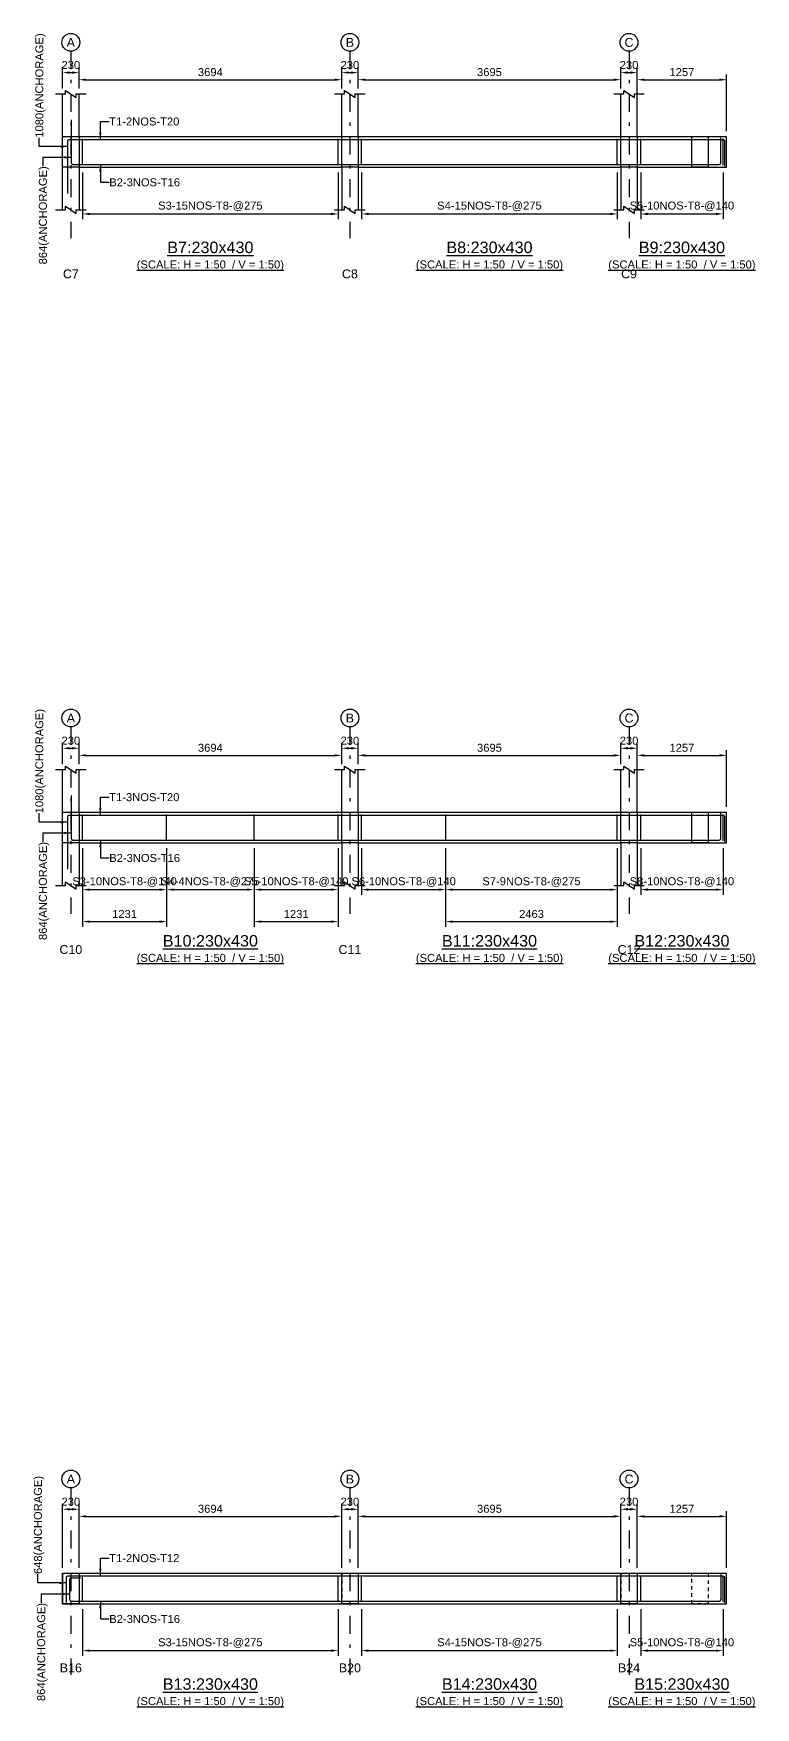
# Model space of a CAD drawing. Header units: inches. Extents: x -820 to 83376, y -186800 to 1700.
# Drawn here: x -820 to 19485, y -89775 to -42700 of the extents above; entities that cross this region are included whole.
import ezdxf
from ezdxf.enums import TextEntityAlignment as Align

# ---------------------------------------------------------------- set-up
doc = ezdxf.new("R2010")
doc.units = ezdxf.units.IN
doc.header["$LTSCALE"] = 1000
doc.header["$MEASUREMENT"] = 0
doc.linetypes.add('SCCenter', pattern=[1.2, 0.5, -0.3, 0.1, -0.3])
doc.linetypes.add('SCHidden', pattern=[0.2, 0.1, -0.1])
for name, color, linetype in [('Concrete Line', 2, 'Continuous'), ('Cut Line', 31, 'Continuous'), ('Dimension', 31, 'Continuous'), ('Grid', 8, 'Continuous'), ('Labels', 4, 'Continuous'), ('Labels_Support', 4, 'Continuous'), ('Link', 225, 'Continuous'), ('Reinforcement', 4, 'Continuous'), ('Text', 31, 'Continuous')]:
    doc.layers.add(name, color=color, linetype=linetype)
doc.styles.add('SC-SansSerif', font='SansSerif')
doc.styles.get("Standard").update_dxf_attribs({"font": 'txt.shx'})
doc.dimstyles.new('SCBBSDimStyl', dxfattribs={"dimtxt": 225, "dimasz": 200, "dimexe": 150, "dimexo": 150, "dimgap": 100, "dimtad": 1, "dimtoh": 1, "dimdec": 0, "dimzin": 0, "dimdsep": 46, "dimtxsty": 'SC-SansSerif', "dimcen": 0.09, "dimclrd": 8, "dimclre": 8, "dimclrt": 31, "dimadec": 0, "dimazin": 0, "dimtfac": 1, "dimtdec": 0, "dimtix": 1, "dimtofl": 0, "dimtmove": 0, "dimatfit": 3, "dimfxl": 1, "dimtolj": 1, "dimtzin": 0, "dimarcsym": 0})
doc.dimstyles.get("Standard").update_dxf_attribs({"dimtxt": 0.18, "dimasz": 200, "dimexe": 0.18, "dimexo": 0.0625, "dimgap": 0.09, "dimtad": 0, "dimtih": 1, "dimtoh": 1, "dimdec": 4, "dimzin": 0, "dimdsep": 46, "dimtxsty": 'Standard', "dimcen": 0.09, "dimadec": 0, "dimazin": 0, "dimtfac": 1, "dimtdec": 4, "dimtofl": 0, "dimtmove": 0, "dimatfit": 3, "dimfxl": 1, "dimtolj": 1, "dimtzin": 0, "dimarcsym": 0})

# ---------------------------------------------------------------- blocks, each defined once
blk = doc.blocks.new('*D30')
at = {"color": 8, "linetype": 'ByBlock', "lineweight": -2}
for p, q in [((560, -46610), (560, -47925)), ((7748, -46610), (7748, -47925)), ((760, -47775), (7548, -47775))]:
    blk.add_line(p, q, dxfattribs=at)
at = {"color": 8}
for points in [[(560, -47775), (760, -47742), (760, -47808)], [(7748, -47775), (7548, -47808), (7548, -47742)]]:
    blk.add_solid(points, dxfattribs=at)
at = {"layer": 'DEFPOINTS', "color": 31}
for p in [(560, -46460), (7748, -46460), (560, -47775)]:
    blk.add_point(p, dxfattribs=at)
at = {"color": 31, "insert": (4154, -47562), "char_height": 225, "attachment_point": 5, "style": 'SC-SansSerif'}
blk.add_mtext('\\A1;S3-15NOS-T8-@275', dxfattribs=at)
blk = doc.blocks.new('*D31')
at = {"color": 8, "linetype": 'ByBlock', "lineweight": -2}
for p, q in [((8408, -46610), (8408, -47925)), ((15598, -46610), (15598, -47925)), ((8608, -47775), (15398, -47775))]:
    blk.add_line(p, q, dxfattribs=at)
at = {"color": 8}
for points in [[(8408, -47775), (8608, -47742), (8608, -47808)], [(15598, -47775), (15398, -47808), (15398, -47742)]]:
    blk.add_solid(points, dxfattribs=at)
at = {"layer": 'DEFPOINTS', "color": 31}
for p in [(8408, -46460), (15598, -46460), (8408, -47775)]:
    blk.add_point(p, dxfattribs=at)
at = {"color": 31, "insert": (12003, -47562), "char_height": 225, "attachment_point": 5, "style": 'SC-SansSerif'}
blk.add_mtext('\\A1;S4-15NOS-T8-@275', dxfattribs=at)
blk = doc.blocks.new('*D32')
at = {"color": 8, "linetype": 'ByBlock', "lineweight": -2}
for p, q in [((16258, -46610), (16258, -47925)), ((18572, -46610), (18572, -47925)), ((16458, -47775), (18372, -47775))]:
    blk.add_line(p, q, dxfattribs=at)
at = {"color": 8}
for points in [[(16258, -47775), (16458, -47742), (16458, -47808)], [(18572, -47775), (18372, -47808), (18372, -47742)]]:
    blk.add_solid(points, dxfattribs=at)
at = {"layer": 'DEFPOINTS', "color": 31}
for p in [(16258, -46460), (18572, -46460), (16258, -47775)]:
    blk.add_point(p, dxfattribs=at)
at = {"color": 31, "insert": (17415, -47562), "char_height": 225, "attachment_point": 5, "style": 'SC-SansSerif'}
blk.add_mtext('\\A1;S5-10NOS-T8-@140', dxfattribs=at)
blk = doc.blocks.new('*D33')
at = {"color": 8, "linetype": 'ByBlock', "lineweight": -2}
for p, q in [((460, -44250), (460, -43850)), ((660, -44000), (7648, -44000)), ((7848, -44250), (7848, -43850))]:
    blk.add_line(p, q, dxfattribs=at)
at = {"color": 8}
for points in [[(460, -44000), (660, -43967), (660, -44033)], [(7848, -44000), (7648, -44033), (7648, -43967)]]:
    blk.add_solid(points, dxfattribs=at)
at = {"layer": 'DEFPOINTS', "color": 31}
for p in [(460, -44000), (460, -44400), (7848, -44400)]:
    blk.add_point(p, dxfattribs=at)
at = {"color": 31, "insert": (4154, -43788), "char_height": 225, "attachment_point": 5, "style": 'SC-SansSerif'}
blk.add_mtext('\\A1;3694', dxfattribs=at)
blk = doc.blocks.new('*D34')
at = {"color": 8, "linetype": 'ByBlock', "lineweight": -2}
for p, q in [((8308, -44250), (8308, -43850)), ((8508, -44000), (15498, -44000)), ((15698, -44250), (15698, -43850))]:
    blk.add_line(p, q, dxfattribs=at)
at = {"color": 8}
for points in [[(8308, -44000), (8508, -43967), (8508, -44033)], [(15698, -44000), (15498, -44033), (15498, -43967)]]:
    blk.add_solid(points, dxfattribs=at)
at = {"layer": 'DEFPOINTS', "color": 31}
for p in [(8308, -44000), (8308, -44400), (15698, -44400)]:
    blk.add_point(p, dxfattribs=at)
at = {"color": 31, "insert": (12003, -43788), "char_height": 225, "attachment_point": 5, "style": 'SC-SansSerif'}
blk.add_mtext('\\A1;3695', dxfattribs=at)
blk = doc.blocks.new('*D35')
at = {"color": 8, "linetype": 'ByBlock', "lineweight": -2}
for p, q in [((16158, -44250), (16158, -43850)), ((16358, -44000), (18472, -44000)), ((18672, -45450), (18672, -43850))]:
    blk.add_line(p, q, dxfattribs=at)
at = {"color": 8}
for points in [[(16158, -44000), (16358, -43967), (16358, -44033)], [(18672, -44000), (18472, -44033), (18472, -43967)]]:
    blk.add_solid(points, dxfattribs=at)
at = {"layer": 'DEFPOINTS', "color": 31}
for p in [(16158, -44000), (16158, -44400), (18672, -45600)]:
    blk.add_point(p, dxfattribs=at)
at = {"color": 31, "insert": (17415, -43788), "char_height": 225, "attachment_point": 5, "style": 'SC-SansSerif'}
blk.add_mtext('\\A1;1257', dxfattribs=at)
blk = doc.blocks.new('*D36')
at = {"color": 8, "linetype": 'ByBlock', "lineweight": -2}
for p, q in [((0, -44250), (0, -43650)), ((460, -44250), (460, -43650)), ((200, -43800), (260, -43800))]:
    blk.add_line(p, q, dxfattribs=at)
at = {"color": 8}
for points in [[(0, -43800), (200, -43767), (200, -43833)], [(460, -43800), (260, -43833), (260, -43767)]]:
    blk.add_solid(points, dxfattribs=at)
at = {"layer": 'DEFPOINTS', "color": 31}
for p in [(0, -43800), (0, -44400), (460, -44400)]:
    blk.add_point(p, dxfattribs=at)
at = {"color": 31, "insert": (230, -43588), "char_height": 225, "attachment_point": 5, "style": 'SC-SansSerif'}
blk.add_mtext('\\A1;230', dxfattribs=at)
blk = doc.blocks.new('*D37')
at = {"color": 8, "linetype": 'ByBlock', "lineweight": -2}
for p, q in [((7848, -44250), (7848, -43650)), ((8308, -44250), (8308, -43650)), ((8048, -43800), (8108, -43800))]:
    blk.add_line(p, q, dxfattribs=at)
at = {"color": 8}
for points in [[(7848, -43800), (8048, -43767), (8048, -43833)], [(8308, -43800), (8108, -43833), (8108, -43767)]]:
    blk.add_solid(points, dxfattribs=at)
at = {"layer": 'DEFPOINTS', "color": 31}
for p in [(7848, -43800), (7848, -44400), (8308, -44400)]:
    blk.add_point(p, dxfattribs=at)
at = {"color": 31, "insert": (8078, -43588), "char_height": 225, "attachment_point": 5, "style": 'SC-SansSerif'}
blk.add_mtext('\\A1;230', dxfattribs=at)
blk = doc.blocks.new('*D38')
at = {"color": 8, "linetype": 'ByBlock', "lineweight": -2}
for p, q in [((15698, -44250), (15698, -43650)), ((16158, -45450), (16158, -43650)), ((15898, -43800), (15958, -43800))]:
    blk.add_line(p, q, dxfattribs=at)
at = {"color": 8}
for points in [[(15698, -43800), (15898, -43767), (15898, -43833)], [(16158, -43800), (15958, -43833), (15958, -43767)]]:
    blk.add_solid(points, dxfattribs=at)
at = {"layer": 'DEFPOINTS', "color": 31}
for p in [(15698, -43800), (15698, -44400), (16158, -45600)]:
    blk.add_point(p, dxfattribs=at)
at = {"color": 31, "insert": (15928, -43588), "char_height": 225, "attachment_point": 5, "style": 'SC-SansSerif'}
blk.add_mtext('\\A1;230', dxfattribs=at)
blk = doc.blocks.new('*D39')
at = {"color": 8, "linetype": 'ByBlock', "lineweight": -2}
for p, q in [((560, -65610), (560, -66925)), ((2923, -65610), (2923, -66925)), ((760, -66775), (2723, -66775))]:
    blk.add_line(p, q, dxfattribs=at)
at = {"color": 8}
for points in [[(560, -66775), (760, -66742), (760, -66808)], [(2923, -66775), (2723, -66808), (2723, -66742)]]:
    blk.add_solid(points, dxfattribs=at)
at = {"layer": 'DEFPOINTS', "color": 31}
for p in [(560, -65460), (2923, -65460), (560, -66775)]:
    blk.add_point(p, dxfattribs=at)
at = {"color": 31, "insert": (1741, -66562), "char_height": 225, "attachment_point": 5, "style": 'SC-SansSerif'}
blk.add_mtext('\\A1;S3-10NOS-T8-@140', dxfattribs=at)
blk = doc.blocks.new('*D40')
at = {"color": 8, "linetype": 'ByBlock', "lineweight": -2}
for p, q in [((560, -65610), (560, -67825)), ((2923, -65610), (2923, -67825)), ((760, -67675), (2723, -67675))]:
    blk.add_line(p, q, dxfattribs=at)
at = {"color": 8}
for points in [[(560, -67675), (760, -67642), (760, -67708)], [(2923, -67675), (2723, -67708), (2723, -67642)]]:
    blk.add_solid(points, dxfattribs=at)
at = {"layer": 'DEFPOINTS', "color": 31}
for p in [(560, -65460), (2923, -65460), (560, -67675)]:
    blk.add_point(p, dxfattribs=at)
at = {"color": 31, "insert": (1741, -67462), "char_height": 225, "attachment_point": 5, "style": 'SC-SansSerif'}
blk.add_mtext('\\A1;1231', dxfattribs=at)
blk = doc.blocks.new('*D41')
at = {"color": 8, "linetype": 'ByBlock', "lineweight": -2}
for p, q in [((2923, -65610), (2923, -66925)), ((5385, -65610), (5385, -66925)), ((3123, -66775), (5185, -66775))]:
    blk.add_line(p, q, dxfattribs=at)
at = {"color": 8}
for points in [[(2923, -66775), (3123, -66742), (3123, -66808)], [(5385, -66775), (5185, -66808), (5185, -66742)]]:
    blk.add_solid(points, dxfattribs=at)
at = {"layer": 'DEFPOINTS', "color": 31}
for p in [(2923, -65460), (5385, -65460), (2923, -66775)]:
    blk.add_point(p, dxfattribs=at)
at = {"color": 31, "insert": (4154, -66562), "char_height": 225, "attachment_point": 5, "style": 'SC-SansSerif'}
blk.add_mtext('\\A1;S4-4NOS-T8-@275', dxfattribs=at)
blk = doc.blocks.new('*D42')
at = {"color": 8, "linetype": 'ByBlock', "lineweight": -2}
for p, q in [((5385, -65610), (5385, -66925)), ((7748, -65610), (7748, -66925)), ((5585, -66775), (7548, -66775))]:
    blk.add_line(p, q, dxfattribs=at)
at = {"color": 8}
for points in [[(5385, -66775), (5585, -66742), (5585, -66808)], [(7748, -66775), (7548, -66808), (7548, -66742)]]:
    blk.add_solid(points, dxfattribs=at)
at = {"layer": 'DEFPOINTS', "color": 31}
for p in [(5385, -65460), (7748, -65460), (5385, -66775)]:
    blk.add_point(p, dxfattribs=at)
at = {"color": 31, "insert": (6567, -66562), "char_height": 225, "attachment_point": 5, "style": 'SC-SansSerif'}
blk.add_mtext('\\A1;S5-10NOS-T8-@140', dxfattribs=at)
blk = doc.blocks.new('*D43')
at = {"color": 8, "linetype": 'ByBlock', "lineweight": -2}
for p, q in [((5385, -65610), (5385, -67825)), ((7748, -65610), (7748, -67825)), ((5585, -67675), (7548, -67675))]:
    blk.add_line(p, q, dxfattribs=at)
at = {"color": 8}
for points in [[(5385, -67675), (5585, -67642), (5585, -67708)], [(7748, -67675), (7548, -67708), (7548, -67642)]]:
    blk.add_solid(points, dxfattribs=at)
at = {"layer": 'DEFPOINTS', "color": 31}
for p in [(5385, -65460), (7748, -65460), (5385, -67675)]:
    blk.add_point(p, dxfattribs=at)
at = {"color": 31, "insert": (6567, -67462), "char_height": 225, "attachment_point": 5, "style": 'SC-SansSerif'}
blk.add_mtext('\\A1;1231', dxfattribs=at)
blk = doc.blocks.new('*D44')
at = {"color": 8, "linetype": 'ByBlock', "lineweight": -2}
for p, q in [((8408, -65610), (8408, -66925)), ((10771, -65610), (10771, -66925)), ((8608, -66775), (10571, -66775))]:
    blk.add_line(p, q, dxfattribs=at)
at = {"color": 8}
for points in [[(8408, -66775), (8608, -66742), (8608, -66808)], [(10771, -66775), (10571, -66808), (10571, -66742)]]:
    blk.add_solid(points, dxfattribs=at)
at = {"layer": 'DEFPOINTS', "color": 31}
for p in [(8408, -65460), (10771, -65460), (8408, -66775)]:
    blk.add_point(p, dxfattribs=at)
at = {"color": 31, "insert": (9590, -66562), "char_height": 225, "attachment_point": 5, "style": 'SC-SansSerif'}
blk.add_mtext('\\A1;S6-10NOS-T8-@140', dxfattribs=at)
blk = doc.blocks.new('*D45')
at = {"color": 8, "linetype": 'ByBlock', "lineweight": -2}
for p, q in [((10771, -65610), (10771, -66925)), ((15598, -65610), (15598, -66925)), ((10971, -66775), (15398, -66775))]:
    blk.add_line(p, q, dxfattribs=at)
at = {"color": 8}
for points in [[(10771, -66775), (10971, -66742), (10971, -66808)], [(15598, -66775), (15398, -66808), (15398, -66742)]]:
    blk.add_solid(points, dxfattribs=at)
at = {"layer": 'DEFPOINTS', "color": 31}
for p in [(10771, -65460), (15598, -65460), (10771, -66775)]:
    blk.add_point(p, dxfattribs=at)
at = {"color": 31, "insert": (13185, -66562), "char_height": 225, "attachment_point": 5, "style": 'SC-SansSerif'}
blk.add_mtext('\\A1;S7-9NOS-T8-@275', dxfattribs=at)
blk = doc.blocks.new('*D46')
at = {"color": 8, "linetype": 'ByBlock', "lineweight": -2}
for p, q in [((10771, -65610), (10771, -67825)), ((15598, -65610), (15598, -67825)), ((10971, -67675), (15398, -67675))]:
    blk.add_line(p, q, dxfattribs=at)
at = {"color": 8}
for points in [[(10771, -67675), (10971, -67642), (10971, -67708)], [(15598, -67675), (15398, -67708), (15398, -67642)]]:
    blk.add_solid(points, dxfattribs=at)
at = {"layer": 'DEFPOINTS', "color": 31}
for p in [(10771, -65460), (15598, -65460), (10771, -67675)]:
    blk.add_point(p, dxfattribs=at)
at = {"color": 31, "insert": (13185, -67462), "char_height": 225, "attachment_point": 5, "style": 'SC-SansSerif'}
blk.add_mtext('\\A1;2463', dxfattribs=at)
blk = doc.blocks.new('*D47')
at = {"color": 8, "linetype": 'ByBlock', "lineweight": -2}
for p, q in [((16258, -65610), (16258, -66925)), ((18572, -65610), (18572, -66925)), ((16458, -66775), (18372, -66775))]:
    blk.add_line(p, q, dxfattribs=at)
at = {"color": 8}
for points in [[(16258, -66775), (16458, -66742), (16458, -66808)], [(18572, -66775), (18372, -66808), (18372, -66742)]]:
    blk.add_solid(points, dxfattribs=at)
at = {"layer": 'DEFPOINTS', "color": 31}
for p in [(16258, -65460), (18572, -65460), (16258, -66775)]:
    blk.add_point(p, dxfattribs=at)
at = {"color": 31, "insert": (17415, -66562), "char_height": 225, "attachment_point": 5, "style": 'SC-SansSerif'}
blk.add_mtext('\\A1;S8-10NOS-T8-@140', dxfattribs=at)
blk = doc.blocks.new('*D48')
at = {"color": 8, "linetype": 'ByBlock', "lineweight": -2}
for p, q in [((460, -63250), (460, -62850)), ((660, -63000), (7648, -63000)), ((7848, -63250), (7848, -62850))]:
    blk.add_line(p, q, dxfattribs=at)
at = {"color": 8}
for points in [[(460, -63000), (660, -62967), (660, -63033)], [(7848, -63000), (7648, -63033), (7648, -62967)]]:
    blk.add_solid(points, dxfattribs=at)
at = {"layer": 'DEFPOINTS', "color": 31}
for p in [(460, -63000), (460, -63400), (7848, -63400)]:
    blk.add_point(p, dxfattribs=at)
at = {"color": 31, "insert": (4154, -62788), "char_height": 225, "attachment_point": 5, "style": 'SC-SansSerif'}
blk.add_mtext('\\A1;3694', dxfattribs=at)
blk = doc.blocks.new('*D49')
at = {"color": 8, "linetype": 'ByBlock', "lineweight": -2}
for p, q in [((8308, -63250), (8308, -62850)), ((8508, -63000), (15498, -63000)), ((15698, -63250), (15698, -62850))]:
    blk.add_line(p, q, dxfattribs=at)
at = {"color": 8}
for points in [[(8308, -63000), (8508, -62967), (8508, -63033)], [(15698, -63000), (15498, -63033), (15498, -62967)]]:
    blk.add_solid(points, dxfattribs=at)
at = {"layer": 'DEFPOINTS', "color": 31}
for p in [(8308, -63000), (8308, -63400), (15698, -63400)]:
    blk.add_point(p, dxfattribs=at)
at = {"color": 31, "insert": (12003, -62788), "char_height": 225, "attachment_point": 5, "style": 'SC-SansSerif'}
blk.add_mtext('\\A1;3695', dxfattribs=at)
blk = doc.blocks.new('*D50')
at = {"color": 8, "linetype": 'ByBlock', "lineweight": -2}
for p, q in [((16158, -63250), (16158, -62850)), ((16358, -63000), (18472, -63000)), ((18672, -64450), (18672, -62850))]:
    blk.add_line(p, q, dxfattribs=at)
at = {"color": 8}
for points in [[(16158, -63000), (16358, -62967), (16358, -63033)], [(18672, -63000), (18472, -63033), (18472, -62967)]]:
    blk.add_solid(points, dxfattribs=at)
at = {"layer": 'DEFPOINTS', "color": 31}
for p in [(16158, -63000), (16158, -63400), (18672, -64600)]:
    blk.add_point(p, dxfattribs=at)
at = {"color": 31, "insert": (17415, -62788), "char_height": 225, "attachment_point": 5, "style": 'SC-SansSerif'}
blk.add_mtext('\\A1;1257', dxfattribs=at)
blk = doc.blocks.new('*D51')
at = {"color": 8, "linetype": 'ByBlock', "lineweight": -2}
for p, q in [((0, -63250), (0, -62650)), ((200, -62800), (260, -62800)), ((460, -63250), (460, -62650))]:
    blk.add_line(p, q, dxfattribs=at)
at = {"color": 8}
for points in [[(0, -62800), (200, -62767), (200, -62833)], [(460, -62800), (260, -62833), (260, -62767)]]:
    blk.add_solid(points, dxfattribs=at)
at = {"layer": 'DEFPOINTS', "color": 31}
for p in [(0, -62800), (0, -63400), (460, -63400)]:
    blk.add_point(p, dxfattribs=at)
at = {"color": 31, "insert": (230, -62588), "char_height": 225, "attachment_point": 5, "style": 'SC-SansSerif'}
blk.add_mtext('\\A1;230', dxfattribs=at)
blk = doc.blocks.new('*D52')
at = {"color": 8, "linetype": 'ByBlock', "lineweight": -2}
for p, q in [((7848, -63250), (7848, -62650)), ((8048, -62800), (8108, -62800)), ((8308, -63250), (8308, -62650))]:
    blk.add_line(p, q, dxfattribs=at)
at = {"color": 8}
for points in [[(7848, -62800), (8048, -62767), (8048, -62833)], [(8308, -62800), (8108, -62833), (8108, -62767)]]:
    blk.add_solid(points, dxfattribs=at)
at = {"layer": 'DEFPOINTS', "color": 31}
for p in [(7848, -62800), (7848, -63400), (8308, -63400)]:
    blk.add_point(p, dxfattribs=at)
at = {"color": 31, "insert": (8078, -62588), "char_height": 225, "attachment_point": 5, "style": 'SC-SansSerif'}
blk.add_mtext('\\A1;230', dxfattribs=at)
blk = doc.blocks.new('*D53')
at = {"color": 8, "linetype": 'ByBlock', "lineweight": -2}
for p, q in [((15698, -63250), (15698, -62650)), ((15898, -62800), (15958, -62800)), ((16158, -64450), (16158, -62650))]:
    blk.add_line(p, q, dxfattribs=at)
at = {"color": 8}
for points in [[(15698, -62800), (15898, -62767), (15898, -62833)], [(16158, -62800), (15958, -62833), (15958, -62767)]]:
    blk.add_solid(points, dxfattribs=at)
at = {"layer": 'DEFPOINTS', "color": 31}
for p in [(15698, -62800), (15698, -63400), (16158, -64600)]:
    blk.add_point(p, dxfattribs=at)
at = {"color": 31, "insert": (15928, -62588), "char_height": 225, "attachment_point": 5, "style": 'SC-SansSerif'}
blk.add_mtext('\\A1;230', dxfattribs=at)
blk = doc.blocks.new('*D54')
at = {"color": 8, "linetype": 'ByBlock', "lineweight": -2}
for p, q in [((560, -87010), (560, -88325)), ((7748, -87010), (7748, -88325)), ((760, -88175), (7548, -88175))]:
    blk.add_line(p, q, dxfattribs=at)
at = {"color": 8}
for points in [[(560, -88175), (760, -88142), (760, -88208)], [(7748, -88175), (7548, -88208), (7548, -88142)]]:
    blk.add_solid(points, dxfattribs=at)
at = {"layer": 'DEFPOINTS', "color": 31}
for p in [(560, -86860), (7748, -86860), (560, -88175)]:
    blk.add_point(p, dxfattribs=at)
at = {"color": 31, "insert": (4154, -87962), "char_height": 225, "attachment_point": 5, "style": 'SC-SansSerif'}
blk.add_mtext('\\A1;S3-15NOS-T8-@275', dxfattribs=at)
blk = doc.blocks.new('*D55')
at = {"color": 8, "linetype": 'ByBlock', "lineweight": -2}
for p, q in [((8408, -87010), (8408, -88325)), ((15598, -87010), (15598, -88325)), ((8608, -88175), (15398, -88175))]:
    blk.add_line(p, q, dxfattribs=at)
at = {"color": 8}
for points in [[(8408, -88175), (8608, -88142), (8608, -88208)], [(15598, -88175), (15398, -88208), (15398, -88142)]]:
    blk.add_solid(points, dxfattribs=at)
at = {"layer": 'DEFPOINTS', "color": 31}
for p in [(8408, -86860), (15598, -86860), (8408, -88175)]:
    blk.add_point(p, dxfattribs=at)
at = {"color": 31, "insert": (12003, -87962), "char_height": 225, "attachment_point": 5, "style": 'SC-SansSerif'}
blk.add_mtext('\\A1;S4-15NOS-T8-@275', dxfattribs=at)
blk = doc.blocks.new('*D56')
at = {"color": 8, "linetype": 'ByBlock', "lineweight": -2}
for p, q in [((16258, -87010), (16258, -88325)), ((18572, -87010), (18572, -88325)), ((16458, -88175), (18372, -88175))]:
    blk.add_line(p, q, dxfattribs=at)
at = {"color": 8}
for points in [[(16258, -88175), (16458, -88142), (16458, -88208)], [(18572, -88175), (18372, -88208), (18372, -88142)]]:
    blk.add_solid(points, dxfattribs=at)
at = {"layer": 'DEFPOINTS', "color": 31}
for p in [(16258, -86860), (18572, -86860), (16258, -88175)]:
    blk.add_point(p, dxfattribs=at)
at = {"color": 31, "insert": (17415, -87962), "char_height": 225, "attachment_point": 5, "style": 'SC-SansSerif'}
blk.add_mtext('\\A1;S5-10NOS-T8-@140', dxfattribs=at)
blk = doc.blocks.new('*D57')
at = {"color": 8, "linetype": 'ByBlock', "lineweight": -2}
for p, q in [((460, -85850), (460, -84250)), ((7848, -85850), (7848, -84250)), ((660, -84400), (7648, -84400))]:
    blk.add_line(p, q, dxfattribs=at)
at = {"color": 8}
for points in [[(460, -84400), (660, -84367), (660, -84433)], [(7848, -84400), (7648, -84433), (7648, -84367)]]:
    blk.add_solid(points, dxfattribs=at)
at = {"layer": 'DEFPOINTS', "color": 31}
for p in [(460, -84400), (460, -86000), (7848, -86000)]:
    blk.add_point(p, dxfattribs=at)
at = {"color": 31, "insert": (4154, -84188), "char_height": 225, "attachment_point": 5, "style": 'SC-SansSerif'}
blk.add_mtext('\\A1;3694', dxfattribs=at)
blk = doc.blocks.new('*D58')
at = {"color": 8, "linetype": 'ByBlock', "lineweight": -2}
for p, q in [((8308, -85850), (8308, -84250)), ((15698, -85850), (15698, -84250)), ((8508, -84400), (15498, -84400))]:
    blk.add_line(p, q, dxfattribs=at)
at = {"color": 8}
for points in [[(8308, -84400), (8508, -84367), (8508, -84433)], [(15698, -84400), (15498, -84433), (15498, -84367)]]:
    blk.add_solid(points, dxfattribs=at)
at = {"layer": 'DEFPOINTS', "color": 31}
for p in [(8308, -84400), (8308, -86000), (15698, -86000)]:
    blk.add_point(p, dxfattribs=at)
at = {"color": 31, "insert": (12003, -84188), "char_height": 225, "attachment_point": 5, "style": 'SC-SansSerif'}
blk.add_mtext('\\A1;3695', dxfattribs=at)
blk = doc.blocks.new('*D59')
at = {"color": 8, "linetype": 'ByBlock', "lineweight": -2}
for p, q in [((16158, -85850), (16158, -84250)), ((18672, -85850), (18672, -84250)), ((16358, -84400), (18472, -84400))]:
    blk.add_line(p, q, dxfattribs=at)
at = {"color": 8}
for points in [[(16158, -84400), (16358, -84367), (16358, -84433)], [(18672, -84400), (18472, -84433), (18472, -84367)]]:
    blk.add_solid(points, dxfattribs=at)
at = {"layer": 'DEFPOINTS', "color": 31}
for p in [(16158, -84400), (16158, -86000), (18672, -86000)]:
    blk.add_point(p, dxfattribs=at)
at = {"color": 31, "insert": (17415, -84188), "char_height": 225, "attachment_point": 5, "style": 'SC-SansSerif'}
blk.add_mtext('\\A1;1257', dxfattribs=at)
blk = doc.blocks.new('*D60')
at = {"color": 8, "linetype": 'ByBlock', "lineweight": -2}
for p, q in [((0, -85850), (0, -84050)), ((200, -84200), (260, -84200)), ((460, -85850), (460, -84050))]:
    blk.add_line(p, q, dxfattribs=at)
at = {"color": 8}
for points in [[(0, -84200), (200, -84167), (200, -84233)], [(460, -84200), (260, -84233), (260, -84167)]]:
    blk.add_solid(points, dxfattribs=at)
at = {"layer": 'DEFPOINTS', "color": 31}
for p in [(0, -84200), (0, -86000), (460, -86000)]:
    blk.add_point(p, dxfattribs=at)
at = {"color": 31, "insert": (230, -83988), "char_height": 225, "attachment_point": 5, "style": 'SC-SansSerif'}
blk.add_mtext('\\A1;230', dxfattribs=at)
blk = doc.blocks.new('*D61')
at = {"color": 8, "linetype": 'ByBlock', "lineweight": -2}
for p, q in [((7848, -85850), (7848, -84050)), ((8048, -84200), (8108, -84200)), ((8308, -85850), (8308, -84050))]:
    blk.add_line(p, q, dxfattribs=at)
at = {"color": 8}
for points in [[(7848, -84200), (8048, -84167), (8048, -84233)], [(8308, -84200), (8108, -84233), (8108, -84167)]]:
    blk.add_solid(points, dxfattribs=at)
at = {"layer": 'DEFPOINTS', "color": 31}
for p in [(7848, -84200), (7848, -86000), (8308, -86000)]:
    blk.add_point(p, dxfattribs=at)
at = {"color": 31, "insert": (8078, -83988), "char_height": 225, "attachment_point": 5, "style": 'SC-SansSerif'}
blk.add_mtext('\\A1;230', dxfattribs=at)
blk = doc.blocks.new('*D62')
at = {"color": 8, "linetype": 'ByBlock', "lineweight": -2}
for p, q in [((15698, -85850), (15698, -84050)), ((15898, -84200), (15958, -84200)), ((16158, -85850), (16158, -84050))]:
    blk.add_line(p, q, dxfattribs=at)
at = {"color": 8}
for points in [[(15698, -84200), (15898, -84167), (15898, -84233)], [(16158, -84200), (15958, -84233), (15958, -84167)]]:
    blk.add_solid(points, dxfattribs=at)
at = {"layer": 'DEFPOINTS', "color": 31}
for p in [(15698, -84200), (15698, -86000), (16158, -86000)]:
    blk.add_point(p, dxfattribs=at)
at = {"color": 31, "insert": (15928, -83988), "char_height": 225, "attachment_point": 5, "style": 'SC-SansSerif'}
blk.add_mtext('\\A1;230', dxfattribs=at)

msp = doc.modelspace()

# ---------------------------------------------------------------- linework, layer by layer
at = {"layer": 'Concrete Line'}
for p, q in [((0, -47660), (0, -44400)), ((460, -45600), (460, -44400)), ((7848, -45600), (7848, -44400)), ((8308, -45600), (8308, -44400)), ((15698, -45600), (15698, -44400)), ((16158, -45600), (16158, -44400)), ((18672, -46460), (18672, -45600)), ((460, -46460), (460, -47660)), ((7848, -46460), (7848, -47660)), ((8308, -46460), (8308, -47660)), ((15698, -46460), (15698, -47660)), ((16158, -46460), (16158, -47660)), ((0, -66660), (0, -63400)), ((460, -64600), (460, -63400)), ((7848, -64600), (7848, -63400)), ((8308, -64600), (8308, -63400)), ((15698, -64600), (15698, -63400)), ((16158, -64600), (16158, -63400)), ((18672, -65460), (18672, -64600)), ((460, -65460), (460, -66660)), ((7848, -65460), (7848, -66660)), ((8308, -65460), (8308, -66660)), ((15698, -65460), (15698, -66660)), ((16158, -65460), (16158, -66660)), ((18672, -86860), (18672, -86000))]:
    msp.add_line(p, q, dxfattribs=at)
for points in [[(0, -45600), (460, -45600), (460, -45600), (460, -46460), (460, -46460), (0, -46460), (0, -46460), (0, -45600)], [(7848, -45600), (8308, -45600), (8308, -45600), (8308, -46460), (8308, -46460), (7848, -46460), (7848, -46460), (7848, -45600)], [(15698, -45600), (16158, -45600), (16158, -45600), (16158, -46460), (16158, -46460), (15698, -46460), (15698, -46460), (15698, -45600)], [(17698, -45600), (18158, -45600), (18158, -45600), (18158, -46460), (18158, -46460), (17698, -46460), (17698, -46460), (17698, -45600)], [(0, -64600), (460, -64600), (460, -64600), (460, -65460), (460, -65460), (0, -65460), (0, -65460), (0, -64600)], [(7848, -64600), (8308, -64600), (8308, -64600), (8308, -65460), (8308, -65460), (7848, -65460), (7848, -65460), (7848, -64600)], [(15698, -64600), (16158, -64600), (16158, -64600), (16158, -65460), (16158, -65460), (15698, -65460), (15698, -65460), (15698, -64600)], [(17698, -64600), (18158, -64600), (18158, -64600), (18158, -65460), (18158, -65460), (17698, -65460), (17698, -65460), (17698, -64600)], [(0, -86000), (460, -86000), (460, -86000), (460, -86860), (460, -86860), (0, -86860), (0, -86860), (0, -86000)], [(7848, -86860), (7848, -86000), (7848, -86000), (8308, -86000), (8308, -86000), (8308, -86860), (8308, -86860), (7848, -86860)], [(15698, -86860), (15698, -86000), (15698, -86000), (16158, -86000), (16158, -86000), (16158, -86860), (16158, -86860), (15698, -86860)]]:
    msp.add_lwpolyline(points, close=True, dxfattribs=at)
at = {"layer": 'Concrete Line', "linetype": 'SCHidden'}
for points in [[(0, -45600), (460, -45600), (460, -45600), (460, -46460), (460, -46460), (0, -46460), (0, -46460), (0, -45600)], [(7848, -45600), (8308, -45600), (8308, -45600), (8308, -46460), (8308, -46460), (7848, -46460), (7848, -46460), (7848, -45600)], [(15698, -45600), (16158, -45600), (16158, -45600), (16158, -46460), (16158, -46460), (15698, -46460), (15698, -46460), (15698, -45600)], [(17698, -45600), (18158, -45600), (18158, -45600), (18158, -46460), (18158, -46460), (17698, -46460), (17698, -46460), (17698, -45600)], [(0, -64600), (460, -64600), (460, -64600), (460, -65460), (460, -65460), (0, -65460), (0, -65460), (0, -64600)], [(7848, -64600), (8308, -64600), (8308, -64600), (8308, -65460), (8308, -65460), (7848, -65460), (7848, -65460), (7848, -64600)], [(15698, -64600), (16158, -64600), (16158, -64600), (16158, -65460), (16158, -65460), (15698, -65460), (15698, -65460), (15698, -64600)], [(17698, -64600), (18158, -64600), (18158, -64600), (18158, -65460), (18158, -65460), (17698, -65460), (17698, -65460), (17698, -64600)], [(0, -86000), (460, -86000), (460, -86000), (460, -86860), (460, -86860), (0, -86860), (0, -86860), (0, -86000)], [(7848, -86860), (7848, -86000), (7848, -86000), (8308, -86000), (8308, -86000), (8308, -86860), (8308, -86860), (7848, -86860)], [(15698, -86860), (15698, -86000), (15698, -86000), (16158, -86000), (16158, -86000), (16158, -86860), (16158, -86860), (15698, -86860)], [(17698, -86000), (18158, -86000), (18158, -86000), (18158, -86860), (18158, -86860), (17698, -86860), (17698, -86860), (17698, -86000)]]:
    msp.add_lwpolyline(points, close=True, dxfattribs=at)
at = {"layer": 'Concrete Line'}
for points in [[(460, -45600), (7848, -45600)], [(8308, -45600), (15698, -45600)], [(16158, -45600), (18672, -45600)], [(460, -46460), (7848, -46460)], [(8308, -46460), (15698, -46460)], [(16158, -46460), (18672, -46460)], [(460, -64600), (7848, -64600)], [(8308, -64600), (15698, -64600)], [(16158, -64600), (18672, -64600)], [(460, -65460), (7848, -65460)], [(8308, -65460), (15698, -65460)], [(16158, -65460), (18672, -65460)], [(0, -86000), (460, -86000)], [(0, -86000), (0, -86860)], [(460, -86000), (7848, -86000)], [(7848, -86000), (8308, -86000)], [(8308, -86000), (15698, -86000)], [(15698, -86000), (16158, -86000)], [(16158, -86000), (18672, -86000)], [(0, -86860), (460, -86860)], [(460, -86860), (7848, -86860)], [(7848, -86860), (8308, -86860)], [(8308, -86860), (15698, -86860)], [(15698, -86860), (16158, -86860)], [(16158, -86860), (18672, -86860)]]:
    msp.add_lwpolyline(points, dxfattribs=at)
at = {"layer": 'Concrete Line', "color": 8, "linetype": 'SCHidden'}
for points in [[(460, -86000), (460, -86860)], [(7848, -86000), (7848, -86860)], [(8308, -86000), (8308, -86860)], [(15698, -86000), (15698, -86860)], [(16158, -86000), (16158, -86860)]]:
    msp.add_lwpolyline(points, dxfattribs=at)
at = {"layer": 'Cut Line'}
for points in [[(-200, -44400), (80, -44400), (80, -44300), (380, -44500), (380, -44400), (660, -44400)], [(7648, -44400), (7928, -44400), (7928, -44300), (8228, -44500), (8228, -44400), (8508, -44400)], [(15498, -44400), (15778, -44400), (15778, -44300), (16078, -44500), (16078, -44400), (16358, -44400)], [(-200, -47660), (80, -47660), (80, -47560), (380, -47760), (380, -47660), (660, -47660)], [(7648, -47660), (7928, -47660), (7928, -47560), (8228, -47760), (8228, -47660), (8508, -47660)], [(15498, -47660), (15778, -47660), (15778, -47560), (16078, -47760), (16078, -47660), (16358, -47660)], [(-200, -63400), (80, -63400), (80, -63300), (380, -63500), (380, -63400), (660, -63400)], [(7648, -63400), (7928, -63400), (7928, -63300), (8228, -63500), (8228, -63400), (8508, -63400)], [(15498, -63400), (15778, -63400), (15778, -63300), (16078, -63500), (16078, -63400), (16358, -63400)], [(-200, -66660), (80, -66660), (80, -66560), (380, -66760), (380, -66660), (660, -66660)], [(7648, -66660), (7928, -66660), (7928, -66560), (8228, -66760), (8228, -66660), (8508, -66660)], [(15498, -66660), (15778, -66660), (15778, -66560), (16078, -66760), (16078, -66660), (16358, -66660)]]:
    msp.add_lwpolyline(points, dxfattribs=at)
at = {"layer": 'Grid', "linetype": 'SCCenter'}
for p, q in [((230, -43200), (230, -48460)), ((8078, -43200), (8078, -48460)), ((15928, -43200), (15928, -48460)), ((230, -62200), (230, -67460)), ((8078, -62200), (8078, -67460)), ((15928, -62200), (15928, -67460)), ((230, -83600), (230, -88860)), ((8078, -83600), (8078, -88860)), ((15928, -83600), (15928, -88860))]:
    msp.add_line(p, q, dxfattribs=at)
at = {"layer": 'Grid'}
for centre in [(230, -42950), (8078, -42950), (15928, -42950), (230, -61950), (8078, -61950), (15928, -61950), (230, -83350), (8078, -83350), (15928, -83350)]:
    msp.add_circle(centre, 250, dxfattribs=at)
at = {"layer": 'Link'}
for p, q in [((560, -46400), (560, -45660)), ((7748, -46400), (7748, -45660)), ((8408, -46400), (8408, -45660)), ((15598, -46400), (15598, -45660)), ((16258, -46400), (16258, -45660)), ((18572, -46400), (18572, -45660)), ((560, -65400), (560, -64660)), ((2922.7, -65400), (2922.7, -64660)), ((5385.3, -65400), (5385.3, -64660)), ((7748, -65400), (7748, -64660)), ((8408, -65400), (8408, -64660)), ((10771.3, -65400), (10771.3, -64660)), ((15598, -65400), (15598, -64660)), ((16258, -65400), (16258, -64660)), ((18572, -65400), (18572, -64660)), ((560, -86800), (560, -86060)), ((7748, -86800), (7748, -86060)), ((8408, -86800), (8408, -86060)), ((15598, -86800), (15598, -86060)), ((16258, -86800), (16258, -86060)), ((18572, -86800), (18572, -86060))]:
    msp.add_line(p, q, dxfattribs=at)
at = {"layer": 'Reinforcement'}
for points in [[(244, -45128), (244, -46334, 0.4142136), (294, -46384), (18461.5, -46384, 0.4142135), (18511.5, -46334), (18511.5, -45630)], [(144, -47204), (144, -45730, -0.4142136), (194, -45680), (18562, -45680, -0.4142136), (18612, -45730), (18612, -46430)], [(244, -64128), (244, -65334, 0.4142136), (294, -65384), (18461.5, -65384, 0.4142135), (18511.5, -65334), (18511.5, -64630)], [(144, -66204), (144, -64730, -0.4142136), (194, -64680), (18562, -64680, -0.4142136), (18612, -64730), (18612, -65430)], [(104, -86820), (104, -86122, -0.4142136), (154, -86072), (18561.5, -86072, -0.4142135), (18611.5, -86122), (18611.5, -86830)], [(500, -86136), (246, -86136, 0.4142136), (196, -86186), (196, -86734, 0.4142136), (246, -86784), (18469.5, -86784, 0.4142135), (18519.5, -86734), (18519.5, -86030)]]:
    msp.add_lwpolyline(points, format="xyb", dxfattribs=at)

# ---------------------------------------------------------------- texts
at = {"layer": 'Grid', "style": 'SC-SansSerif'}
for s, p in [('A', (230, -42950)), ('B', (8078, -42950)), ('C', (15928, -42950)), ('A', (230, -61950)), ('B', (8078, -61950)), ('C', (15928, -61950)), ('A', (230, -83350)), ('B', (8078, -83350)), ('C', (15928, -83350))]:
    msp.add_text(s, height=250, dxfattribs=at).set_placement(p, align=Align.MIDDLE)
at = {"layer": 'Labels', "style": 'SC-SansSerif'}
for s, p in [('%%uB7:230x430', (4154, -48975)), ('%%uB8:230x430', (12003, -48975)), ('%%uB9:230x430', (17415, -48975)), ('%%uB10:230x430', (4154, -68475)), ('%%uB11:230x430', (12003, -68475)), ('%%uB12:230x430', (17415, -68475)), ('%%uB13:230x430', (4154, -89375)), ('%%uB14:230x430', (12003, -89375)), ('%%uB15:230x430', (17415, -89375))]:
    msp.add_text(s, height=325, dxfattribs=at).set_placement(p, align=Align.BOTTOM_CENTER)
at = {"layer": 'Labels_Support', "style": 'SC-SansSerif'}
for s, p in [('C7', (230, -49660)), ('C8', (8078, -49660)), ('C9', (15928, -49660)), ('C10', (230, -68660)), ('C11', (8078, -68660)), ('C12', (15928, -68660)), ('B16', (230, -88860)), ('B20', (8078, -88860)), ('B24', (15928, -88860))]:
    msp.add_text(s, height=250, dxfattribs=at).set_placement(p, align=Align.BOTTOM_CENTER)
at = {"layer": 'Text', "style": 'SC-SansSerif'}
for s, p in [('1080(ANCHORAGE)', (-656, -45630)), ('1080(ANCHORAGE)', (-656, -64630)), ('648(ANCHORAGE)', (-696, -86022))]:
    msp.add_text(s, height=225, rotation=90, dxfattribs=at).set_placement(p, align=Align.MIDDLE_LEFT)
for s, p in [('T1-2NOS-T20', (1310, -45175)), ('B2-3NOS-T16', (1310, -46885)), ('T1-3NOS-T20', (1310, -64175)), ('B2-3NOS-T16', (1310, -65885)), ('T1-2NOS-T12', (1310, -85575)), ('B2-3NOS-T16', (1310, -87285))]:
    msp.add_text(s, height=225, dxfattribs=at).set_placement(p, align=Align.MIDDLE_LEFT)
for p in [(-556, -46434), (-556, -65434), (-604, -86834)]:
    msp.add_text('864(ANCHORAGE)', height=225, rotation=90, dxfattribs=at).set_placement(p, align=Align.MIDDLE_RIGHT)
for p in [(4154, -49375), (12003, -49375), (17415, -49375), (4154, -68875), (12003, -68875), (17415, -68875), (4154, -89775), (12003, -89775), (17415, -89775)]:
    msp.add_text('%%u(SCALE: H = 1:50  / V = 1:50)', height=225, dxfattribs=at).set_placement(p, align=Align.BOTTOM_CENTER)

# ---------------------------------------------------------------- dimensions: what is measured, and where the dimension line sits
at = {"layer": 'Dimension'}
for base, p1, p2, text, picture, middle in [((460, -43800), (0, -44400), (460, -44400), '230', '*D36', (230, -43800)), ((7848, -44000), (460, -44400), (7848, -44400), '3694', '*D33', (4154, -44000)), ((8308, -43800), (7848, -44400), (8308, -44400), '230', '*D37', (8078, -43800)), ((15698, -44000), (8308, -44400), (15698, -44400), '3695', '*D34', (12003, -44000)), ((16158, -43800), (15698, -44400), (16158, -45600), '230', '*D38', (15928, -43800)), ((18672, -44000), (16158, -44400), (18672, -45600), '1257', '*D35', (17415, -44000)), ((7748, -47775), (560, -46460), (7748, -46460), 'S3-15NOS-T8-@275', '*D30', (4154, -47775)), ((15598, -47775), (8408, -46460), (15598, -46460), 'S4-15NOS-T8-@275', '*D31', (12003, -47775)), ((18572, -47775), (16258, -46460), (18572, -46460), 'S5-10NOS-T8-@140', '*D32', (17415, -47775)), ((460, -62800), (0, -63400), (460, -63400), '230', '*D51', (230, -62800)), ((8308, -62800), (7848, -63400), (8308, -63400), '230', '*D52', (8078, -62800)), ((16158, -62800), (15698, -63400), (16158, -64600), '230', '*D53', (15928, -62800)), ((7848, -63000), (460, -63400), (7848, -63400), '3694', '*D48', (4154, -63000)), ((15698, -63000), (8308, -63400), (15698, -63400), '3695', '*D49', (12003, -63000)), ((18672, -63000), (16158, -63400), (18672, -64600), '1257', '*D50', (17415, -63000)), ((2922.7, -66775), (560, -65460), (2922.7, -65460), 'S3-10NOS-T8-@140', '*D39', (1741.3, -66775)), ((2922.7, -67675), (560, -65460), (2922.7, -65460), '1231', '*D40', (1741.3, -67675)), ((5385.3, -66775), (2922.7, -65460), (5385.3, -65460), 'S4-4NOS-T8-@275', '*D41', (4154, -66775)), ((7748, -66775), (5385.3, -65460), (7748, -65460), 'S5-10NOS-T8-@140', '*D42', (6566.7, -66775)), ((7748, -67675), (5385.3, -65460), (7748, -65460), '1231', '*D43', (6566.7, -67675)), ((10771.3, -66775), (8408, -65460), (10771.3, -65460), 'S6-10NOS-T8-@140', '*D44', (9589.7, -66775)), ((15598, -66775), (10771.3, -65460), (15598, -65460), 'S7-9NOS-T8-@275', '*D45', (13184.7, -66775)), ((15598, -67675), (10771.3, -65460), (15598, -65460), '2463', '*D46', (13184.7, -67675)), ((18572, -66775), (16258, -65460), (18572, -65460), 'S8-10NOS-T8-@140', '*D47', (17415, -66775)), ((460, -84200), (0, -86000), (460, -86000), '230', '*D60', (230, -84200)), ((7848, -84400), (460, -86000), (7848, -86000), '3694', '*D57', (4154, -84400)), ((8308, -84200), (7848, -86000), (8308, -86000), '230', '*D61', (8078, -84200)), ((15698, -84400), (8308, -86000), (15698, -86000), '3695', '*D58', (12003, -84400)), ((16158, -84200), (15698, -86000), (16158, -86000), '230', '*D62', (15928, -84200)), ((18672, -84400), (16158, -86000), (18672, -86000), '1257', '*D59', (17415, -84400)), ((7748, -88175), (560, -86860), (7748, -86860), 'S3-15NOS-T8-@275', '*D54', (4154, -88175)), ((15598, -88175), (8408, -86860), (15598, -86860), 'S4-15NOS-T8-@275', '*D55', (12003, -88175)), ((18572, -88175), (16258, -86860), (18572, -86860), 'S5-10NOS-T8-@140', '*D56', (17415, -88175))]:
    dim = msp.add_linear_dim(base=base, p1=p1, p2=p2, text=text, dimstyle='SCBBSDimStyl', dxfattribs=at)
    dim.commit()
    dim.dimension.update_dxf_attribs({"geometry": picture, "text_midpoint": middle})

# ---------------------------------------------------------------- leaders
at = {"layer": 'Dimension', "color": 8}
for points in [[(1060, -45680), (1060, -45175), (1310, -45175)], [(144, -45880), (-656, -45880), (-656, -45630)], [(244, -46184), (-556, -46184), (-556, -46434)], [(1060, -46384), (1060, -46885), (1310, -46885)], [(1060, -64680), (1060, -64175), (1310, -64175)], [(144, -64880), (-656, -64880), (-656, -64630)], [(244, -65184), (-556, -65184), (-556, -65434)], [(1060, -65384), (1060, -65885), (1310, -65885)], [(1060, -86072), (1060, -85575), (1310, -85575)], [(104, -86272), (-696, -86272), (-696, -86022)], [(196, -86584), (-604, -86584), (-604, -86834)], [(1060, -86784), (1060, -87285), (1310, -87285)]]:
    msp.add_leader(points, dimstyle='Standard', dxfattribs=at)

doc.saveas('drawing.dxf')
